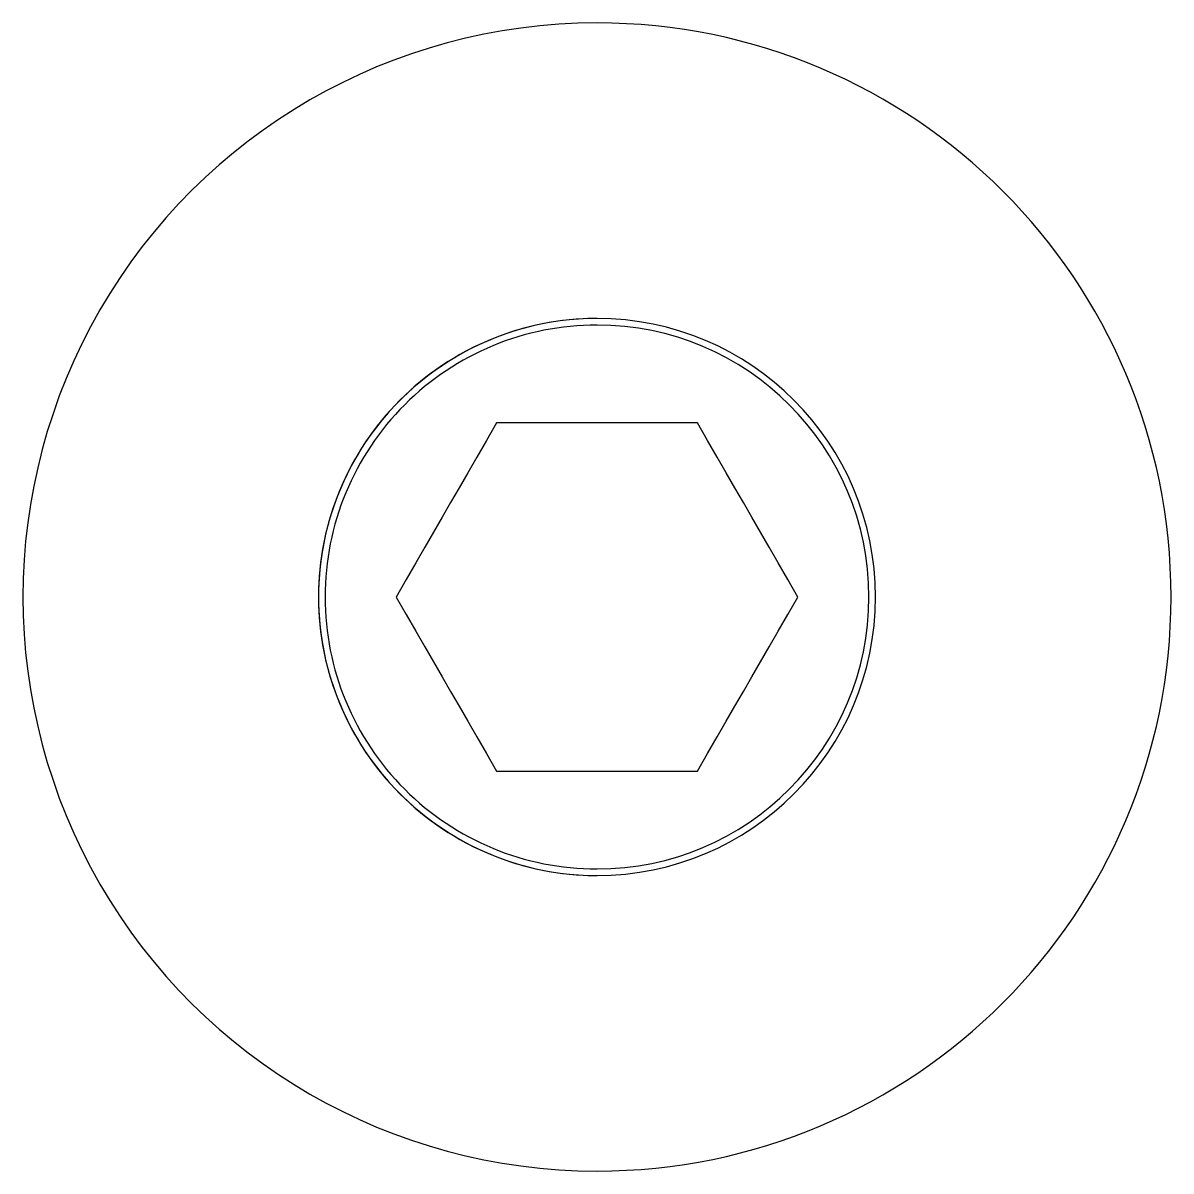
# Model space of a CAD drawing. Header units: millimetres. Extents: x -4.12 to 4.12, y -4.12 to 4.12.
import ezdxf

# ---------------------------------------------------------------- set-up
doc = ezdxf.new("R2010")
doc.units = ezdxf.units.MM
doc.layers.add('MAIN-1', color=7, linetype='Continuous')
doc.layers.add('MAIN-2', color=7, linetype='Continuous')

msp = doc.modelspace()

# ---------------------------------------------------------------- linework, layer by layer
at = {"layer": 'MAIN-1'}
for radius, start, end in [(4.1225, 89.99998, 270.00002), (4.1225, 270.00002, 89.99998), (2, 89.99998, 270.00002), (2, 89.99998, 180.00002), (2, 270.00002, 89.99998), (2, 0, 89.99998), (2, 270.00002, 0), (2, 180.00002, 270.00002)]:
    msp.add_arc((0, 0), radius, start, end, dxfattribs=at)
at = {"layer": 'MAIN-2'}
for p, q in [((-0.7217, 1.25), (-0.7947, 1.1236)), ((-0.5875, 1.25), (-0.7217, 1.25)), ((-0.7217, 1.25), (-0.7217, 1.25)), ((-0.4613, 1.25), (-0.5875, 1.25)), ((-0.3411, 1.25), (-0.4613, 1.25)), ((-0.2251, 1.25), (-0.3411, 1.25)), ((-0.1119, 1.25), (-0.2251, 1.25)), ((0, 1.25), (-0.1119, 1.25)), ((0.0958, 1.25), (0, 1.25)), ((0.1925, 1.25), (0.0958, 1.25)), ((0.2909, 1.25), (0.1925, 1.25)), ((0.392, 1.25), (0.2909, 1.25)), ((0.4967, 1.25), (0.392, 1.25)), ((0.6062, 1.25), (0.4967, 1.25)), ((0.7217, 1.25), (0.6062, 1.25)), ((0.7947, 1.1236), (0.7217, 1.25)), ((0.7217, 1.25), (0.7217, 1.25)), ((-0.7947, 1.1236), (-0.863, 1.0052)), ((0.863, 1.0052), (0.7947, 1.1236)), ((-0.863, 1.0052), (-0.928, 0.8927)), ((0.928, 0.8927), (0.863, 1.0052)), ((-0.928, 0.8927), (-0.9907, 0.7841)), ((0.9907, 0.7841), (0.928, 0.8927)), ((-0.9907, 0.7841), (-1.0521, 0.6778)), ((1.0521, 0.6778), (0.9907, 0.7841)), ((-1.0521, 0.6778), (-1.113, 0.5722)), ((1.113, 0.5722), (1.0521, 0.6778)), ((-1.113, 0.5722), (-1.1744, 0.4659)), ((1.1744, 0.4659), (1.113, 0.5722)), ((-1.1744, 0.4659), (-1.2371, 0.3573)), ((1.2371, 0.3573), (1.1744, 0.4659)), ((-1.2371, 0.3573), (-1.3021, 0.2448)), ((1.3021, 0.2448), (1.2371, 0.3573)), ((-1.3021, 0.2448), (-1.3704, 0.1264)), ((1.3704, 0.1264), (1.3021, 0.2448)), ((-1.3704, 0.1264), (-1.4434, 0)), ((1.4434, 0), (1.3704, 0.1264)), ((-1.4434, 0), (-1.4434, 0)), ((-1.4434, 0), (-1.3704, -0.1264)), ((1.3704, -0.1264), (1.4434, 0)), ((1.4434, 0), (1.4434, 0)), ((-1.3704, -0.1264), (-1.3021, -0.2448)), ((1.3021, -0.2448), (1.3704, -0.1264)), ((-1.3021, -0.2448), (-1.2371, -0.3573)), ((1.2371, -0.3573), (1.3021, -0.2448)), ((-1.2371, -0.3573), (-1.1744, -0.4659)), ((1.1744, -0.4659), (1.2371, -0.3573)), ((-1.1744, -0.4659), (-1.113, -0.5722)), ((1.113, -0.5722), (1.1744, -0.4659)), ((-1.113, -0.5722), (-1.0521, -0.6778)), ((1.0521, -0.6778), (1.113, -0.5722)), ((-1.0521, -0.6778), (-0.9907, -0.7841)), ((0.9907, -0.7841), (1.0521, -0.6778)), ((-0.9907, -0.7841), (-0.928, -0.8927)), ((0.928, -0.8927), (0.9907, -0.7841)), ((-0.928, -0.8927), (-0.863, -1.0052)), ((0.863, -1.0052), (0.928, -0.8927)), ((-0.863, -1.0052), (-0.7947, -1.1236)), ((0.7947, -1.1236), (0.863, -1.0052)), ((-0.7947, -1.1236), (-0.7217, -1.25)), ((0.7217, -1.25), (0.7947, -1.1236)), ((-0.7217, -1.25), (-0.6062, -1.25)), ((-0.7217, -1.25), (-0.7217, -1.25)), ((-0.6062, -1.25), (-0.4967, -1.25)), ((-0.4967, -1.25), (-0.392, -1.25)), ((-0.392, -1.25), (-0.2909, -1.25)), ((-0.2909, -1.25), (-0.1925, -1.25)), ((-0.1925, -1.25), (-0.0958, -1.25)), ((-0.0958, -1.25), (0, -1.25)), ((0, -1.25), (0.0958, -1.25)), ((0.0958, -1.25), (0.1925, -1.25)), ((0.1925, -1.25), (0.2909, -1.25)), ((0.2909, -1.25), (0.392, -1.25)), ((0.392, -1.25), (0.4967, -1.25)), ((0.4967, -1.25), (0.6062, -1.25)), ((0.6062, -1.25), (0.7217, -1.25)), ((0.7217, -1.25), (0.7217, -1.25))]:
    msp.add_line(p, q, dxfattribs=at)
for start, end in [(89.99998, 180.00002), (0, 89.99998), (270.00002, 0), (180.00002, 270.00002)]:
    msp.add_arc((0, 0), 1.9531, start, end, dxfattribs=at)

doc.saveas('drawing.dxf')
